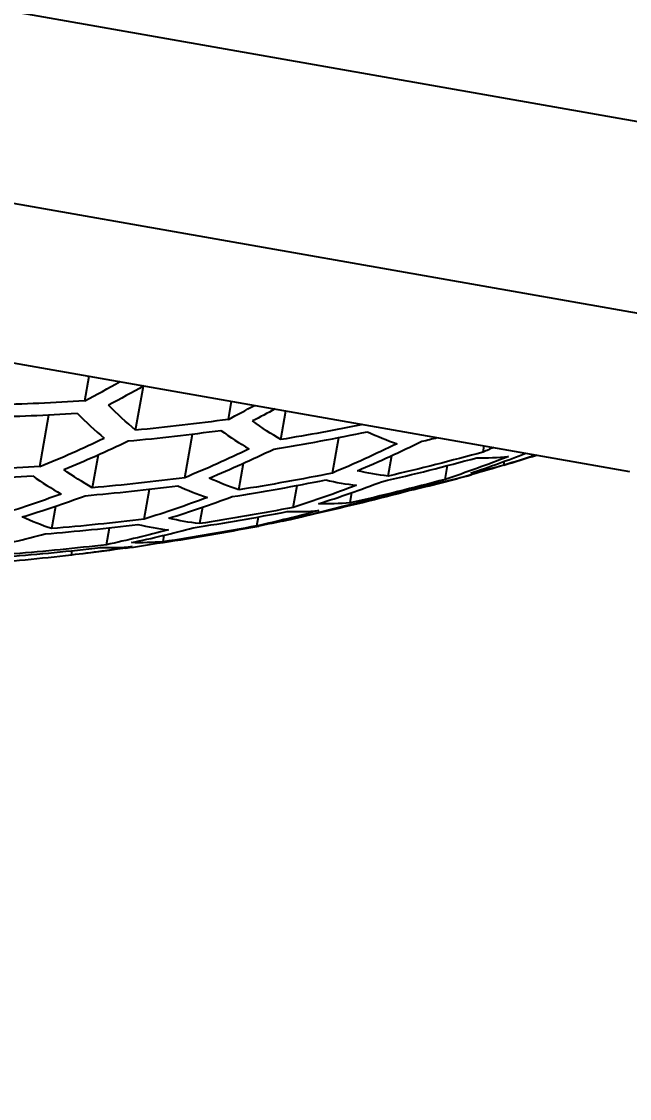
# Model space of a CAD drawing. Header units: millimetres. Extents: x 4900 to 5740, y 840 to 1434.
# Drawn here: x 5163.12 to 5166.99, y 1177.78 to 1184.63 of the extents above; entities that cross this region are included whole.
import ezdxf

# ---------------------------------------------------------------- set-up
doc = ezdxf.new("R2010")
doc.units = ezdxf.units.MM
doc.layers.add('DIM', color=3, linetype='Continuous')
doc.styles.get("Standard").update_dxf_attribs({"font": 'arial.ttf'})
doc.dimstyles.new('사본 ISO-25', dxfattribs={"dimtxt": 7, "dimasz": 7, "dimexe": 2.1, "dimexo": 2.1, "dimgap": 2, "dimtad": 1, "dimtih": 1, "dimtoh": 1, "dimdec": 1, "dimdsep": 46, "dimtxsty": 'Standard', "dimcen": 0, "dimclrd": 3, "dimclre": 3, "dimclrt": 4, "dimazin": 2, "dimtp": 0.1, "dimtm": 0.1, "dimtfac": 0.714286, "dimtdec": 1, "dimtmove": 0, "dimatfit": 3, "dimfxl": 1, "dimarcsym": 0})

# ---------------------------------------------------------------- blocks, each defined once
blk = doc.blocks.new('*D54')
at = {"layer": 'DIM', "color": 3, "lineweight": -2, "transparency": 16777216}
for p, q in [((5158.8946, 1179.2785), (5158.8946, 1048.5311)), ((5164.8946, 1050.6311), (5207.2721, 1050.6311)), ((5273.3767, 1050.6311), (5230.9992, 1050.6311))]:
    blk.add_line(p, q, dxfattribs=at)
at = {"layer": 'DIM', "color": 3, "transparency": 16777216}
for points in [[(5164.8946, 1051.6311), (5164.8946, 1049.6311), (5158.8946, 1050.6311)], [(5273.3767, 1051.6311), (5273.3767, 1049.6311), (5279.3767, 1050.6311)]]:
    blk.add_solid(points, dxfattribs=at)
at = {"layer": 'DIM', "color": 4, "transparency": 16777216, "insert": (5219.1356, 1050.6311), "char_height": 6, "attachment_point": 5}
blk.add_mtext('120.5', dxfattribs=at)
blk = doc.blocks.new('*D76')
at = {"layer": 'DIM', "color": 3, "lineweight": -2, "transparency": 16777216}
for start, end in [(260.478093, 264.3915699), (265.6078654, 269.521907)]:
    blk.add_arc((5279.3767, 1864.6666), 719.056, start, end, dxfattribs=at)
at = {"layer": 'DIM', "color": 3, "transparency": 16777216}
for points in [[(5160.2575, 1154.5319), (5160.5966, 1156.503), (5154.5139, 1156.5347)], [(5273.3809, 1146.6356), (5273.3726, 1144.6356), (5279.3767, 1145.6106)]]:
    blk.add_solid(points, dxfattribs=at)
at = {"layer": 'DIM', "color": 4, "transparency": 16777216, "insert": (5216.7068, 1148.3468), "char_height": 6, "attachment_point": 5}
blk.add_mtext('10°', dxfattribs=at)
blk = doc.blocks.new('*D78')
at = {"layer": 'DIM', "color": 3, "lineweight": -2, "transparency": 16777216}
for p, q in [((5156.7946, 1181.3785), (5122.5111, 1181.3785)), ((5124.6111, 1175.3785), (5124.6111, 1131.0683)), ((5124.6111, 1076.6311), (5124.6111, 1120.9414)), ((5250.7767, 1070.6311), (5122.5111, 1070.6311))]:
    blk.add_line(p, q, dxfattribs=at)
at = {"layer": 'DIM', "color": 3, "transparency": 16777216}
for points in [[(5123.6111, 1175.3785), (5125.6111, 1175.3785), (5124.6111, 1181.3785)], [(5123.6111, 1076.6311), (5125.6111, 1076.6311), (5124.6111, 1070.6311)]]:
    blk.add_solid(points, dxfattribs=at)
at = {"layer": 'DIM', "color": 4, "transparency": 16777216, "insert": (5124.6111, 1126.0048), "char_height": 6, "attachment_point": 5}
blk.add_mtext('110.7', dxfattribs=at)

msp = doc.modelspace()

# ---------------------------------------------------------------- linework, layer by layer
at = {"extrusion": (0, 1, 0)}
for p, q in [((5150.6141, 1185.6706), (5168.1437, 1182.5797)), ((5159.5873, 1185.3069), (5174.3594, 1182.7022)), ((5151.4253, 1184.5122), (5166.9852, 1181.7685)), ((5163.5234, 1182.2175), (5163.551, 1182.3741)), ((5163.8471, 1182.0308), (5163.8964, 1182.3103)), ((5164.4365, 1182.0993), (5164.4568, 1182.2144)), ((5164.7705, 1181.9709), (5164.8027, 1182.1534)), ((5163.2386, 1181.7991), (5163.2967, 1182.1289)), ((5164.1601, 1181.7287), (5164.2091, 1182.0065)), ((5165.0988, 1181.7584), (5165.1387, 1181.9845)), ((5163.6084, 1181.8741), (5163.5715, 1181.6649)), ((5165.4515, 1181.739), (5165.4744, 1181.8694)), ((5166.0557, 1181.8918), (5166.0627, 1181.9312)), ((5164.5026, 1181.6515), (5164.5325, 1181.8209)), ((5165.8141, 1181.7181), (5165.8296, 1181.8062)), ((5166.186, 1181.8081), (5166.1904, 1181.833)), ((5164.8487, 1181.5401), (5164.8733, 1181.6796)), ((5163.9022, 1181.4656), (5163.9357, 1181.6558)), ((5165.2104, 1181.569), (5165.2219, 1181.6342)), ((5165.5898, 1181.6465), (5165.5906, 1181.6509)), ((5163.3141, 1181.4051), (5163.3393, 1181.548)), ((5164.2715, 1181.5411), (5164.2531, 1181.4368)), ((5164.6169, 1181.4225), (5164.627, 1181.4795)), ((5164.9869, 1181.5016), (5164.9865, 1181.4992)), ((5163.6619, 1181.303), (5163.6809, 1181.4108)), ((5164.0217, 1181.3214), (5164.0292, 1181.3634)), ((5163.4392, 1181.237), (5163.4441, 1181.2651))]:
    msp.add_line(p, q, dxfattribs=at)
at = {"extrusion": (1.33969e-16, 0, -1)}
for start, end in [(252.33842, 253.90244), (258.14716, 258.98033), (262.10475, 263.10167)]:
    msp.add_arc((-5161.6237, 1196.8559), 15.7243, start, end, dxfattribs=at)
for centre, major_axis, ratio, start_param, end_param in [((5161.5462, 1196.8696), (2.7304, 15.4851), 0.642788, 3.602077, 3.624338), ((5162.6328, 1196.678), (2.5309, 14.3535), 0.984808, 3.336881, 3.377435), ((5167.0836, 1195.8932), (2.531, 14.354), 0.342024, 2.905599, 2.946153), ((5162.4525, 1196.7098), (2.7238, 15.4476), 0.642788, 3.603229, 3.619683), ((5162.5302, 1196.6961), (2.5706, 14.5788), 0.984808, 3.40591, 3.446548), ((5167.6389, 1195.7953), (2.4863, 14.1005), 0.342022, 2.975396, 3.016261), ((5162.4274, 1196.7142), (2.6057, 14.7775), 0.984808, 3.474769, 3.515786), ((5168.1941, 1195.6974), (2.4363, 13.817), 0.34202, 3.046803, 3.08807), ((5161.9999, 1196.7896), (2.7291, 15.4777), 0.642788, 3.529687, 3.569712), ((5162.1507, 1196.763), (2.7278, 15.4702), 0.642788, 3.529884, 3.569932), ((5163.9623, 1196.4435), (2.6769, 15.1815), 0.642788, 3.537619, 3.578575), ((5162.3248, 1196.7323), (2.6361, 14.9498), 0.984808, 3.54411, 3.550789), ((5163.057, 1196.6032), (2.7105, 15.372), 0.642788, 3.532445, 3.572798), ((5165.3213, 1196.2039), (2.5945, 14.714), 0.642788, 3.476209, 3.512097), ((5168.1941, 1195.6974), (2.4363, 13.817), 0.34202, 3.195223, 3.23649), ((5161.8457, 1196.8168), (2.7212, 15.4326), 0.984808, 3.603713, 3.617797), ((5162.1194, 1196.7685), (2.6837, 15.2201), 0.984808, 3.536616, 3.577449), ((5162.4276, 1196.7142), (2.6056, 14.7771), 0.984808, 3.331213, 3.370551), ((5166.5284, 1195.9911), (2.5707, 14.5793), 0.342022, 2.980903, 3.020398), ((5167.6389, 1195.7953), (2.4863, 14.1005), 0.34202, 3.267031, 3.307587), ((5162.3248, 1196.7323), (2.6361, 14.9498), 0.984808, 3.399253, 3.4388), ((5167.0836, 1195.8932), (2.531, 14.3541), 0.34202, 3.05036, 3.090075), ((5162.2222, 1196.7504), (2.662, 15.097), 0.984808, 3.467454, 3.507489), ((5164.416, 1196.3636), (2.6538, 15.0503), 0.642788, 3.468449, 3.508625), ((5167.6389, 1195.7953), (2.4863, 14.1005), 0.34202, 3.121429, 3.161755), ((5161.9141, 1196.8047), (2.7145, 15.3948), 0.984808, 3.531886, 3.572167), ((5162.6044, 1196.683), (2.7212, 15.4324), 0.642788, 3.460119, 3.499175), ((5163.5097, 1196.5234), (2.6958, 15.2885), 0.642788, 3.463225, 3.502694), ((5164.8686, 1196.2837), (2.6264, 14.8948), 0.642788, 3.400172, 3.439877), ((5162.0168, 1196.7866), (2.7012, 15.3191), 0.984808, 3.462612, 3.501993), ((5167.0836, 1195.8932), (2.531, 14.3541), 0.34202, 3.193214, 3.23293), ((5162.1196, 1196.7685), (2.6837, 15.2198), 0.984808, 3.39458, 3.43337), ((5163.9633, 1196.4434), (2.6769, 15.1813), 0.642788, 3.395186, 3.434082), ((5166.5284, 1195.9911), (2.5707, 14.5793), 0.34202, 3.122092, 3.161093), ((5161.8115, 1196.8228), (2.7238, 15.4476), 0.984808, 3.459846, 3.498859), ((5166.5284, 1195.9911), (2.5707, 14.5793), 0.34202, 3.26289, 3.272268), ((5163.057, 1196.6032), (2.7105, 15.372), 0.642788, 3.392022, 3.430398), ((5161.9142, 1196.8047), (2.7145, 15.3948), 0.984808, 3.391694, 3.430009), ((5165.9731, 1196.089), (2.6057, 14.7775), 0.34202, 3.191734, 3.230305), ((5164.416, 1196.3636), (2.6538, 15.0503), 0.642788, 3.346243, 3.366322)]:
    msp.add_ellipse(centre, major_axis=major_axis, ratio=ratio, start_param=start_param, end_param=end_param)
at = {"extrusion": (1.33969e-16, 2.29848e-29, -1)}
msp.add_ellipse((5161.6981, 1196.8428), major_axis=(2.7305, 15.4852), ratio=0.642791, start_param=2.658845, end_param=2.681163, dxfattribs=at)
at = {"extrusion": (1.33969e-16, -2.13855e-30, -1)}
msp.add_ellipse((5162.6673, 1196.6719), major_axis=(2.5165, 14.2717), ratio=0.984808, start_param=2.904427, end_param=2.945224, dxfattribs=at)
at = {"extrusion": (1.33969e-16, 3.58778e-29, -1)}
msp.add_ellipse((5167.2687, 1195.8605), major_axis=(2.5167, 14.2727), ratio=0.342019, start_param=3.338163, end_param=3.378958, dxfattribs=at)
at = {"extrusion": (1.33969e-16, 2.81401e-29, -1)}
msp.add_ellipse((5162.6034, 1196.6832), major_axis=(2.7212, 15.4326), ratio=0.642788, start_param=2.665389, end_param=2.679472, dxfattribs=at)
at = {"extrusion": (1.33969e-16, -5.51894e-30, -1)}
msp.add_ellipse((5162.5644, 1196.69), major_axis=(2.5579, 14.5068), ratio=0.984808, start_param=2.835073, end_param=2.875931, dxfattribs=at)
at = {"extrusion": (1.33969e-16, -8.15978e-30, -1)}
msp.add_ellipse((5167.824, 1195.7626), major_axis=(2.4702, 14.0094), ratio=0.341977, start_param=3.267764, end_param=3.308902, dxfattribs=at)
at = {"extrusion": (1.33969e-16, -1.06404e-29, -1)}
msp.add_ellipse((5162.4616, 1196.7082), major_axis=(2.5945, 14.7144), ratio=0.984808, start_param=2.771013, end_param=2.806934, dxfattribs=at)
at = {"extrusion": (1.33969e-16, 4.57046e-29, -1)}
msp.add_ellipse((5163.8114, 1196.4702), major_axis=(2.6837, 15.2198), ratio=0.642788, start_param=2.705783, end_param=2.746616, dxfattribs=at)
at = {"extrusion": (1.33969e-16, 3.02263e-29, -1)}
msp.add_ellipse((5162.9061, 1196.6298), major_axis=(2.7145, 15.3947), ratio=0.642786, start_param=2.711067, end_param=2.75135, dxfattribs=at)
at = {"extrusion": (1.33969e-16, 3.50057e-29, -1)}
msp.add_ellipse((5162.1538, 1196.7624), major_axis=(2.6769, 15.1815), ratio=0.984808, start_param=2.70461, end_param=2.745566, dxfattribs=at)
at = {"extrusion": (1.33969e-16, 5.52511e-30, -1)}
msp.add_ellipse((5165.1704, 1196.2305), major_axis=(2.6056, 14.7771), ratio=0.642788, start_param=2.767443, end_param=2.808461, dxfattribs=at)
at = {"extrusion": (1.33969e-16, 2.56226e-29, -1)}
msp.add_ellipse((5164.7167, 1196.3105), major_axis=(2.6361, 14.9498), ratio=0.642788, start_param=2.732396, end_param=2.739075, dxfattribs=at)
at = {"extrusion": (1.33969e-16, -5.50354e-30, -1)}
msp.add_ellipse((5162.4618, 1196.7081), major_axis=(2.5945, 14.714), ratio=0.984808, start_param=2.911633, end_param=2.951148, dxfattribs=at)
at = {"extrusion": (1.33969e-16, 3.62999e-30, -1)}
msp.add_ellipse((5167.8239, 1195.7626), major_axis=(2.4702, 14.0094), ratio=0.34202, start_param=2.974305, end_param=3.015334, dxfattribs=at)
at = {"extrusion": (1.33969e-16, -1.07729e-29, -1)}
msp.add_ellipse((5166.7134, 1195.9585), major_axis=(2.558, 14.5073), ratio=0.341977, start_param=3.263408, end_param=3.303105, dxfattribs=at)
at = {"extrusion": (1.33969e-16, 1.00426e-29, -1)}
msp.add_ellipse((5162.359, 1196.7263), major_axis=(2.6264, 14.8952), ratio=0.984808, start_param=2.843265, end_param=2.882969, dxfattribs=at)
at = {"extrusion": (1.33969e-16, 1.82208e-29, -1)}
msp.add_ellipse((5167.2687, 1195.8605), major_axis=(2.5167, 14.2727), ratio=0.342019, start_param=3.193405, end_param=3.233347, dxfattribs=at)
at = {"extrusion": (1.33969e-16, -3.6679e-29, -1)}
msp.add_ellipse((5162.2564, 1196.7443), major_axis=(2.6538, 15.0507), ratio=0.984808, start_param=2.774516, end_param=2.814691, dxfattribs=at)
at = {"extrusion": (1.33969e-16, -5.16766e-30, -1)}
msp.add_ellipse((5167.8239, 1195.7626), major_axis=(2.4702, 14.0094), ratio=0.34202, start_param=3.121299, end_param=3.161887, dxfattribs=at)
at = {"extrusion": (1.33969e-16, 1.05757e-29, -1)}
msp.add_ellipse((5165.623, 1196.1507), major_axis=(2.5706, 14.5788), ratio=0.642788, start_param=2.836746, end_param=2.877276, dxfattribs=at)
at = {"extrusion": (1.33969e-16, 1.57711e-29, -1)}
msp.add_ellipse((5164.2641, 1196.3903), major_axis=(2.662, 15.097), ratio=0.642788, start_param=2.775696, end_param=2.815731, dxfattribs=at)
at = {"extrusion": (1.33969e-16, -5.73465e-30, -1)}
msp.add_ellipse((5161.9484, 1196.7987), major_axis=(2.7105, 15.3722), ratio=0.984808, start_param=2.710339, end_param=2.750692, dxfattribs=at)
at = {"extrusion": (1.33969e-16, -1.15864e-30, -1)}
msp.add_ellipse((5162.4535, 1196.7096), major_axis=(2.7238, 15.4475), ratio=0.642786, start_param=2.784375, end_param=2.823391, dxfattribs=at)
at = {"extrusion": (1.33969e-16, 1.68434e-29, -1)}
msp.add_ellipse((5163.3588, 1196.55), major_axis=(2.7011, 15.3189), ratio=0.642788, start_param=2.781239, end_param=2.820621, dxfattribs=at)
at = {"extrusion": (1.33969e-16, -5.46779e-29, -1)}
msp.add_ellipse((5161.7431, 1196.8348), major_axis=(2.7278, 15.4702), ratio=0.984808, start_param=2.713253, end_param=2.753301, dxfattribs=at)
at = {"extrusion": (1.33969e-16, 6.61287e-30, -1)}
msp.add_ellipse((5162.0512, 1196.7805), major_axis=(2.6958, 15.2885), ratio=0.984808, start_param=2.780491, end_param=2.819961, dxfattribs=at)
at = {"extrusion": (1.33969e-16, -1.52842e-29, -1)}
msp.add_ellipse((5167.2687, 1195.8605), major_axis=(2.5167, 14.2727), ratio=0.342019, start_param=3.049735, end_param=3.089677, dxfattribs=at)
at = {"extrusion": (1.33969e-16, -1.79589e-29, -1)}
msp.add_ellipse((5166.1582, 1196.0564), major_axis=(2.5945, 14.7144), ratio=0.342019, start_param=3.191849, end_param=3.230586, dxfattribs=at)
at = {"extrusion": (1.33969e-16, -2.68737e-29, -1)}
msp.add_ellipse((5162.1538, 1196.7624), major_axis=(2.6769, 15.1815), ratio=0.984808, start_param=2.849057, end_param=2.887953, dxfattribs=at)
at = {"extrusion": (1.33969e-16, 3.72983e-29, -1)}
msp.add_ellipse((5166.7134, 1195.9584), major_axis=(2.558, 14.5073), ratio=0.34202, start_param=3.121995, end_param=3.161191, dxfattribs=at)
at = {"extrusion": (1.33969e-16, -6.85939e-30, -1)}
msp.add_ellipse((5164.7177, 1196.3103), major_axis=(2.636, 14.9494), ratio=0.642788, start_param=2.84443, end_param=2.883978, dxfattribs=at)
at = {"extrusion": (1.33969e-16, -1.76015e-29, -1)}
msp.add_ellipse((5166.7134, 1195.9584), major_axis=(2.558, 14.5073), ratio=0.34202, start_param=2.980098, end_param=3.01969, dxfattribs=at)
at = {"extrusion": (1.33969e-16, -7.61128e-31, -1)}
msp.add_ellipse((5163.8114, 1196.4702), major_axis=(2.6837, 15.2198), ratio=0.642788, start_param=2.849815, end_param=2.888605, dxfattribs=at)
at = {"extrusion": (1.33969e-16, -1.32011e-29, -1)}
msp.add_ellipse((5161.8457, 1196.8168), major_axis=(2.7212, 15.4326), ratio=0.984808, start_param=2.783961, end_param=2.823018, dxfattribs=at)
at = {"extrusion": (1.33969e-16, 5.90413e-30, -1)}
msp.add_ellipse((5166.1582, 1196.0564), major_axis=(2.5945, 14.7144), ratio=0.342019, start_param=3.052499, end_param=3.091236, dxfattribs=at)
at = {"extrusion": (1.33969e-16, -3.72213e-29, -1)}
msp.add_ellipse((5161.9486, 1196.7986), major_axis=(2.7105, 15.372), ratio=0.984808, start_param=2.852787, end_param=2.891164, dxfattribs=at)
at = {"extrusion": (1.33969e-16, 1.90436e-30, -1)}
msp.add_ellipse((5164.2651, 1196.3902), major_axis=(2.662, 15.0967), ratio=0.642788, start_param=2.917563, end_param=2.956032, dxfattribs=at)
at = {"extrusion": (1.33969e-16, 6.77619e-30, -1)}
msp.add_ellipse((5161.7431, 1196.8348), major_axis=(2.7278, 15.4702), ratio=0.984808, start_param=2.85462, end_param=2.892736, dxfattribs=at)
msp.add_open_spline([(5257.3757, 1159.8565), (5257.3722, 1160.1562), (5257.3673, 1160.4587), (5257.3662, 1160.7412), (5257.364, 1161.3061), (5257.3775, 1161.7908), (5257.3751, 1162.2709), (5257.3739, 1162.511), (5257.3688, 1162.7498), (5257.3559, 1163.0206), (5257.3429, 1163.2914), (5257.3222, 1163.5941), (5257.2954, 1163.894), (5257.2418, 1164.4939), (5257.1639, 1165.0829), (5257.0756, 1165.6493), (5256.9874, 1166.2158), (5256.8889, 1166.7597), (5256.7761, 1167.2974), (5256.5507, 1168.373), (5256.2683, 1169.4238), (5255.9297, 1170.4587), (5255.591, 1171.4936), (5255.1959, 1172.5125), (5254.7459, 1173.5069), (5252.946, 1177.4844), (5250.2672, 1181.0692), (5246.9548, 1183.9221), (5245.2986, 1185.3485), (5243.4839, 1186.592), (5241.5574, 1187.6225), (5240.5941, 1188.1377), (5239.6028, 1188.5997), (5238.5922, 1189.0061), (5237.5816, 1189.4125), (5236.5517, 1189.7634), (5235.4755, 1190.0649), (5234.9375, 1190.2157), (5234.3879, 1190.3541), (5233.8258, 1190.4756), (5233.2638, 1190.5971), (5232.6894, 1190.7017), (5232.1692, 1190.7733), (5231.9092, 1190.8091), (5231.6627, 1190.8366), (5231.4122, 1190.8643), (5231.1618, 1190.8919), (5230.9074, 1190.9197), (5230.6275, 1190.9533), (5230.3476, 1190.987), (5230.0422, 1191.0265), (5229.74, 1191.0659), (5229.4377, 1191.1053), (5229.1386, 1191.1445), (5228.8394, 1191.1837), (5227.6426, 1191.3406), (5226.444, 1191.4968), (5225.2485, 1191.6537), (5224.053, 1191.8105), (5222.8606, 1191.9679), (5221.668, 1192.1263), (5216.8974, 1192.7599), (5212.1223, 1193.4094), (5207.3501, 1194.0667), (5197.8058, 1195.3812), (5188.2733, 1196.7263), (5178.7344, 1198.0394), (5169.1955, 1199.3525), (5159.6502, 1200.6336), (5150.0906, 1201.8388)], degree=3, knots=[0, 0, 0, 0, 0.0068966, 0.0068966, 0.0068966, 0.0206897, 0.0206897, 0.0206897, 0.0275862, 0.0275862, 0.0275862, 0.0344828, 0.0344828, 0.0344828, 0.0482759, 0.0482759, 0.0482759, 0.062069, 0.062069, 0.062069, 0.0896552, 0.0896552, 0.0896552, 0.1172414, 0.1172414, 0.1172414, 0.2275862, 0.2275862, 0.2275862, 0.2827586, 0.2827586, 0.2827586, 0.3103448, 0.3103448, 0.3103448, 0.337931, 0.337931, 0.337931, 0.3517241, 0.3517241, 0.3517241, 0.3655172, 0.3655172, 0.3655172, 0.3724138, 0.3724138, 0.3724138, 0.3793103, 0.3793103, 0.3793103, 0.3862069, 0.3862069, 0.3862069, 0.3931034, 0.3931034, 0.3931034, 0.4206897, 0.4206897, 0.4206897, 0.4482759, 0.4482759, 0.4482759, 0.5586207, 0.5586207, 0.5586207, 0.7793103, 0.7793103, 0.7793103, 1, 1, 1, 1])

# ---------------------------------------------------------------- dimensions: what is measured, and where the dimension line sits
at = {"layer": 'DIM'}
dim = msp.add_angular_dim_2l(base=(5195.8994, 1150.4726), line1=((5279.3767, 1019.7629), (5279.3767, 1225.6311)), line2=((5165.8025, 1220.5552), (5139.3668, 1070.6311)), dimstyle='사본 ISO-25', override={"dimtxt": 6, "dimasz": 6, "dimtad": 0}, dxfattribs=at)
dim.commit()
dim.dimension.update_dxf_attribs({"geometry": '*D76', "text_midpoint": (5216.7068, 1148.3468)})
dim = msp.add_linear_dim(base=(5124.6111, 1181.3785), p1=(5252.8767, 1070.6311), p2=(5158.8946, 1181.3785), angle=90, dimstyle='사본 ISO-25', override={"dimtxt": 6, "dimasz": 6, "dimtad": 0}, dxfattribs=at)
dim.commit()
dim.dimension.update_dxf_attribs({"geometry": '*D78', "text_midpoint": (5124.6111, 1126.0048)})
dim = msp.add_linear_dim(base=(5279.3767, 1050.6311), p1=(5158.8946, 1181.3785), p2=(5279.3767, 1050.6311), dimstyle='사본 ISO-25', override={"dimtxt": 6, "dimasz": 6, "dimtad": 0}, dxfattribs=at)
dim.commit()
dim.dimension.update_dxf_attribs({"geometry": '*D54', "text_midpoint": (5219.1356, 1050.6311)})

doc.saveas('drawing.dxf')
